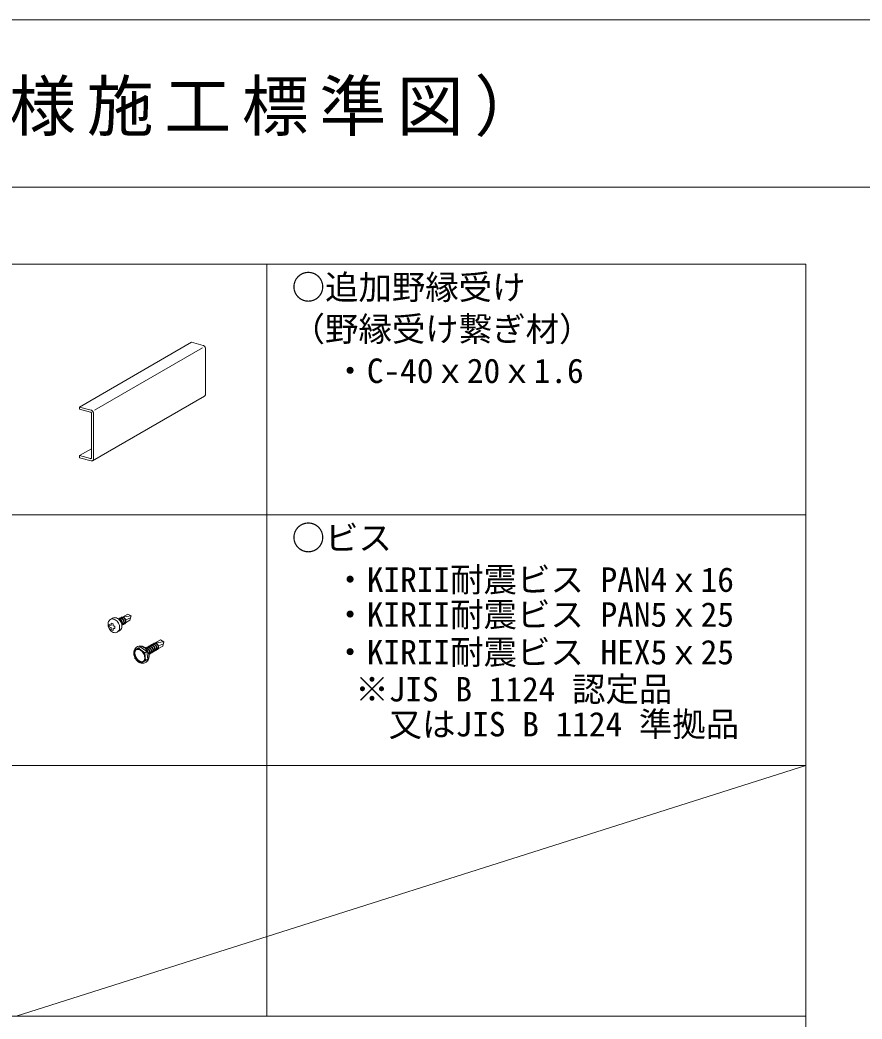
# Model space of a CAD drawing. Units: millimetres on the paper, enlarged 40 times, with parts at other scales. Extents: x -7800 to 7800, y -5578 to 5485.
# Drawn here: x -1959 to 56, y 3093 to 5485 of the extents above; entities that cross this region are included whole.
import ezdxf
from ezdxf.enums import TextEntityAlignment as Align

# ---------------------------------------------------------------- set-up
doc = ezdxf.new("R2010")
doc.units = ezdxf.units.MM
doc.header["$LTSCALE"] = 40
for name, color, linetype, lineweight in [('1-2_野縁受け', 3, 'Continuous', 18), ('1-B_ビス', 7, 'Continuous', 18), ('F-2_太線１', 3, 'Continuous', 18), ('F-4_細線', 4, 'Continuous', 9), ('F-6_文字', 7, 'Continuous', 18)]:
    doc.layers.add(name, color=color, linetype=linetype, lineweight=lineweight)
doc.layers.add('1-6_文字', color=4, linetype='Continuous')
doc.styles.add('ＭＳ ゴシック', font='')
doc.styles.get('ＭＳ ゴシック').set_extended_font_data('MS Gothic')

msp = doc.modelspace()

# ---------------------------------------------------------------- linework, layer by layer
at = {"layer": '1-2_野縁受け'}
for p, q in [((-1817.02, 4558.57), (-1548.72, 4713.47)), ((-1520.9, 4706.02), (-1548.72, 4713.47)), ((-1515.34, 4589.33), (-1515.34, 4698.13)), ((-1785.91, 4429.88), (-1517.61, 4584.78)), ((-1817.02, 4558.57), (-1817.02, 4554.73)), ((-1788.09, 4543.14), (-1788.09, 4436.9)), ((-1783.64, 4434.43), (-1783.64, 4543.23)), ((-1817.02, 4442.09), (-1788.09, 4458.8)), ((-1817.02, 4440.81), (-1817.02, 4436.97))]:
    msp.add_line(p, q, dxfattribs=at)
at = {"layer": '1-2_野縁受け', "color": 4}
msp.add_line((-1780.65, 4551.35), (-1522.14, 4700.6), dxfattribs=at)
at = {"layer": '1-2_野縁受け'}
for points in [[(-1515.34, 4698.13), (-1515.42, 4699.26), (-1515.68, 4700.41), (-1516.09, 4701.53), (-1516.64, 4702.59), (-1517.33, 4703.56), (-1518.12, 4704.42), (-1519, 4705.12), (-1519.94, 4705.66), (-1520.9, 4706.02)], [(-1517.61, 4584.78), (-1516.88, 4585.32), (-1516.27, 4586.03), (-1515.81, 4586.88), (-1515.5, 4587.86), (-1515.35, 4588.92), (-1515.34, 4589.33)], [(-1789.2, 4551.12), (-1817.02, 4558.57), (-1817.02, 4553.45), (-1790.31, 4546.3)], [(-1788.09, 4543.14), (-1788.12, 4543.59), (-1788.22, 4544.05), (-1788.39, 4544.5), (-1788.61, 4544.93), (-1788.88, 4545.31), (-1789.2, 4545.66), (-1789.55, 4545.94), (-1789.93, 4546.15), (-1790.31, 4546.3)], [(-1783.64, 4543.23), (-1783.72, 4544.36), (-1783.97, 4545.51), (-1784.38, 4546.63), (-1784.94, 4547.69), (-1785.62, 4548.66), (-1786.42, 4549.52), (-1787.3, 4550.22), (-1788.23, 4550.76), (-1789.2, 4551.12)], [(-1789.2, 4429.52), (-1817.02, 4436.97), (-1817.02, 4442.09), (-1790.31, 4434.94)], [(-1790.31, 4434.94), (-1789.93, 4434.87), (-1789.55, 4434.89), (-1789.2, 4434.98), (-1788.88, 4435.15), (-1788.61, 4435.39), (-1788.39, 4435.7), (-1788.22, 4436.06), (-1788.12, 4436.47), (-1788.09, 4436.9)], [(-1789.2, 4429.52), (-1788.23, 4429.36), (-1787.3, 4429.39), (-1786.42, 4429.63), (-1785.62, 4430.06), (-1784.94, 4430.66), (-1784.38, 4431.43), (-1783.97, 4432.33), (-1783.72, 4433.34), (-1783.64, 4434.43)]]:
    msp.add_lwpolyline(points, dxfattribs=at)
at = {"layer": '1-B_ビス'}
for p, q in [((-1743.12, 4049.8), (-1737.57, 4053)), ((-1713.97, 4055.7), (-1701.36, 4062.98)), ((-1706.56, 4042.11), (-1696.14, 4048.13)), ((-1706.34, 4048.99), (-1694.59, 4053.92)), ((-1693.31, 4058.7), (-1696.14, 4048.13)), ((-1726.64, 4019.6), (-1721.1, 4022.8)), ((-1635.65, 3993.71), (-1623.04, 4000.99)), ((-1635.65, 3993.71), (-1614.99, 3996.7)), ((-1614.99, 3996.7), (-1623.04, 4000.99)), ((-1614.99, 3996.7), (-1617.82, 3986.13)), ((-1686.07, 3976.33), (-1671.58, 3984.7)), ((-1684.35, 3956.66), (-1686.07, 3976.33)), ((-1674.79, 3980.32), (-1675.89, 3982.21)), ((-1671.58, 3984.7), (-1671.58, 3985.9)), ((-1655.4, 3973.37), (-1671.58, 3984.7)), ((-1659.55, 3970.97), (-1661.45, 3970.97)), ((-1659.55, 3970.97), (-1660.5, 3969.33)), ((-1655.4, 3973.37), (-1654.36, 3973.97)), ((-1655.4, 3973.37), (-1653.75, 3954.54)), ((-1628.24, 3980.12), (-1617.82, 3986.13)), ((-1628.02, 3987), (-1616.27, 3991.93)), ((-1684.35, 3956.66), (-1668.87, 3945.82)), ((-1668.87, 3945.82), (-1653.75, 3954.54)), ((-1660.59, 3970.37), (-1658.95, 3951.54)), ((-1657.91, 3952.14), (-1659, 3952.14)), ((-1653.75, 3954.54), (-1652.71, 3953.94)), ((-1668.87, 3945.82), (-1668.87, 3945.39))]:
    msp.add_line(p, q, dxfattribs=at)
for points in [[(-1744.71, 4048.65), (-1746.27, 4046.93), (-1747.48, 4044.84), (-1748.31, 4042.44), (-1748.73, 4039.8), (-1748.73, 4037.01), (-1748.31, 4034.16), (-1747.48, 4031.31), (-1746.27, 4028.57), (-1744.71, 4026.02), (-1742.86, 4023.73), (-1740.76, 4021.77), (-1738.48, 4020.21), (-1736.09, 4019.08), (-1733.67, 4018.43), (-1731.28, 4018.28), (-1729, 4018.62), (-1726.9, 4019.45), (-1725.04, 4020.75), (-1723.49, 4022.47), (-1722.27, 4024.56), (-1721.44, 4026.95), (-1721.02, 4029.59), (-1721.02, 4032.38), (-1721.44, 4035.24), (-1722.27, 4038.08), (-1723.49, 4040.82), (-1725.04, 4043.37), (-1726.9, 4045.66), (-1729, 4047.62), (-1731.28, 4049.19), (-1733.67, 4050.31), (-1736.09, 4050.96), (-1738.48, 4051.12), (-1740.76, 4050.77), (-1742.86, 4049.94)], [(-1663.13, 3968.91), (-1664.73, 3971.36), (-1666.56, 3973.56), (-1668.58, 3975.46), (-1670.71, 3977), (-1672.9, 3978.13), (-1675.08, 3978.81), (-1677.17, 3979.03), (-1679.13, 3978.78), (-1680.88, 3978.06), (-1682.38, 3976.9), (-1683.57, 3975.34), (-1684.43, 3973.41), (-1684.93, 3971.19), (-1685.04, 3968.73), (-1684.78, 3966.11), (-1684.14, 3963.41), (-1683.15, 3960.72), (-1681.83, 3958.11), (-1680.23, 3955.67), (-1678.4, 3953.46), (-1676.38, 3951.56), (-1674.25, 3950.02), (-1672.06, 3948.9), (-1669.88, 3948.21), (-1667.79, 3947.99), (-1665.83, 3948.25), (-1664.08, 3948.96), (-1662.58, 3950.12), (-1661.39, 3951.69), (-1660.53, 3953.61), (-1660.03, 3955.84), (-1659.92, 3958.3), (-1660.18, 3960.91), (-1660.82, 3963.61), (-1661.81, 3966.3)], [(-1663.82, 3968.51), (-1665.34, 3970.84), (-1667.08, 3972.95), (-1668.98, 3974.77), (-1670.99, 3976.25), (-1673.04, 3977.34), (-1675.08, 3978.01), (-1677.04, 3978.24), (-1678.85, 3978.03), (-1680.48, 3977.37), (-1681.86, 3976.29), (-1682.96, 3974.82), (-1683.74, 3973.01), (-1684.18, 3970.91), (-1684.26, 3968.59), (-1683.98, 3966.11), (-1683.35, 3963.55), (-1682.4, 3960.99), (-1681.14, 3958.51), (-1679.62, 3956.18), (-1677.88, 3954.07), (-1675.98, 3952.25), (-1673.97, 3950.77), (-1671.92, 3949.68), (-1669.88, 3949.01), (-1667.92, 3948.78), (-1666.11, 3949), (-1664.48, 3949.66), (-1663.1, 3950.73), (-1662, 3952.2), (-1661.22, 3954.01), (-1660.78, 3956.11), (-1660.7, 3958.44), (-1660.98, 3960.91), (-1661.61, 3963.47), (-1662.56, 3966.03)]]:
    msp.add_lwpolyline(points, close=True, dxfattribs=at)
for points in [[(-1721.1, 4022.8), (-1719.28, 4024.15), (-1717.76, 4025.92), (-1716.6, 4028.05), (-1715.82, 4030.49), (-1715.46, 4033.15), (-1715.51, 4035.95), (-1715.99, 4038.81), (-1716.87, 4041.65), (-1718.13, 4044.37), (-1719.73, 4046.89), (-1721.62, 4049.14), (-1723.75, 4051.05), (-1726.05, 4052.56), (-1728.44, 4053.62), (-1730.87, 4054.21), (-1733.24, 4054.3), (-1735.5, 4053.89), (-1737.57, 4053)], [(-1715.55, 4036.3), (-1714.89, 4037.29), (-1714.41, 4038.44), (-1714.14, 4039.73), (-1714.07, 4041.1), (-1714.22, 4042.53), (-1714.57, 4043.96), (-1715.12, 4045.35), (-1715.85, 4046.66), (-1716.74, 4047.85), (-1717.75, 4048.88), (-1718.87, 4049.72), (-1720.05, 4050.36), (-1721.26, 4050.75), (-1722.46, 4050.91), (-1723.48, 4050.84)], [(-1715.12, 4036.88), (-1713.98, 4037.04), (-1712.92, 4037.45), (-1711.99, 4038.09), (-1711.2, 4038.94), (-1710.59, 4039.97), (-1710.16, 4041.17), (-1709.94, 4042.48), (-1709.93, 4043.87), (-1710.13, 4045.3), (-1710.54, 4046.72), (-1711.14, 4048.1), (-1711.91, 4049.38), (-1712.83, 4050.53), (-1713.88, 4051.52), (-1715.01, 4052.31), (-1716.2, 4052.88), (-1717.42, 4053.22), (-1718.61, 4053.31), (-1719.75, 4053.15), (-1720.81, 4052.74), (-1721.74, 4052.11), (-1722.53, 4051.25), (-1722.77, 4050.91)], [(-1715.82, 4038.07), (-1715.47, 4039.06), (-1715.29, 4040.15), (-1715.27, 4041.33), (-1715.44, 4042.55), (-1715.77, 4043.77), (-1716.26, 4044.96), (-1716.9, 4046.08), (-1717.67, 4047.09), (-1718.53, 4047.98), (-1719.47, 4048.7), (-1720.46, 4049.24), (-1721.46, 4049.58), (-1722.18, 4049.7)], [(-1714.51, 4038.15), (-1713.63, 4038.44), (-1712.85, 4038.93), (-1712.19, 4039.6), (-1711.68, 4040.45), (-1711.32, 4041.43), (-1711.13, 4042.53), (-1711.12, 4043.7), (-1711.28, 4044.92), (-1711.6, 4046.14), (-1712.09, 4047.33), (-1712.73, 4048.45), (-1713.49, 4049.47), (-1714.35, 4050.36), (-1715.29, 4051.08), (-1716.28, 4051.63), (-1717.28, 4051.98), (-1718.27, 4052.12), (-1719.22, 4052.04), (-1720.1, 4051.75), (-1720.88, 4051.27), (-1721.38, 4050.78)], [(-1710.96, 4039.28), (-1709.82, 4039.44), (-1708.77, 4039.85), (-1707.83, 4040.49), (-1707.04, 4041.34), (-1706.43, 4042.37), (-1706.01, 4043.57), (-1705.79, 4044.88), (-1705.78, 4046.27), (-1705.98, 4047.7), (-1706.38, 4049.12), (-1706.98, 4050.5), (-1707.75, 4051.78), (-1708.67, 4052.93), (-1709.72, 4053.92), (-1710.86, 4054.71), (-1712.05, 4055.28), (-1713.26, 4055.62), (-1714.46, 4055.71), (-1715.6, 4055.55), (-1716.65, 4055.14), (-1717.59, 4054.51), (-1718.37, 4053.65), (-1718.61, 4053.31)], [(-1710.35, 4040.55), (-1709.47, 4040.84), (-1708.69, 4041.33), (-1708.04, 4042), (-1707.52, 4042.85), (-1707.16, 4043.83), (-1706.97, 4044.93), (-1706.96, 4046.1), (-1707.12, 4047.32), (-1707.45, 4048.54), (-1707.94, 4049.73), (-1708.57, 4050.85), (-1709.33, 4051.87), (-1710.2, 4052.76), (-1711.13, 4053.48), (-1712.12, 4054.03), (-1713.13, 4054.38), (-1714.12, 4054.52), (-1715.07, 4054.44), (-1715.95, 4054.15), (-1716.72, 4053.67), (-1717.22, 4053.18)], [(-1713.97, 4055.7), (-1693.31, 4058.7), (-1701.36, 4062.98)], [(-1745.9, 4037.49), (-1745.99, 4034.68), (-1745.95, 4031.92)], [(-1745.95, 4031.92), (-1744.15, 4031.15), (-1742.07, 4030.4), (-1741.41, 4030.19)], [(-1745.9, 4037.5), (-1744.09, 4036.73), (-1742.01, 4035.98), (-1741.41, 4035.79)], [(-1740.97, 4040.85), (-1741.26, 4038.12), (-1741.4, 4035.79)], [(-1741.4, 4030.19), (-1741.22, 4027.6), (-1740.91, 4025.25), (-1740.83, 4024.81)], [(-1740.97, 4040.85), (-1738.59, 4040.18), (-1736.1, 4039.58)], [(-1740.83, 4024.81), (-1738.44, 4024.14), (-1735.97, 4023.56)], [(-1736.09, 4039.58), (-1736.38, 4036.86), (-1736.54, 4034.48)], [(-1736.54, 4034.48), (-1734.01, 4033.96), (-1732, 4033.62)], [(-1736.54, 4028.88), (-1734.01, 4028.36), (-1732.03, 4028.03)], [(-1736.54, 4028.88), (-1736.35, 4026.3), (-1736.04, 4023.95), (-1735.97, 4023.56)], [(-1732, 4033.62), (-1732.08, 4030.81), (-1732.03, 4028.05), (-1732.03, 4028.03)], [(-1685.99, 3975.36), (-1686.72, 3972.11), (-1686.91, 3968.65), (-1686.56, 3965.1), (-1685.67, 3961.57), (-1684.53, 3958.66)], [(-1682.87, 3955.62), (-1680.69, 3952.67), (-1678.16, 3950.11), (-1675.35, 3948.01), (-1672.34, 3946.45), (-1669.24, 3945.47), (-1666.13, 3945.1), (-1663.11, 3945.34), (-1660.27, 3946.2), (-1657.7, 3947.65), (-1655.47, 3949.63), (-1653.65, 3952.11), (-1652.3, 3954.98), (-1651.45, 3958.18), (-1651.15, 3961.6), (-1651.38, 3965.14), (-1652.15, 3968.69), (-1653.44, 3972.14), (-1655.2, 3975.39), (-1657.37, 3978.34), (-1659.91, 3980.9), (-1662.72, 3982.99), (-1665.72, 3984.55), (-1668.82, 3985.54), (-1671.93, 3985.91), (-1674.95, 3985.66), (-1677.79, 3984.8), (-1680.37, 3983.36), (-1682.6, 3981.37), (-1684.41, 3978.9), (-1685.52, 3976.65)], [(-1658.07, 3947.36), (-1655.64, 3949.05), (-1653.58, 3951.25), (-1651.96, 3953.91), (-1650.83, 3956.94), (-1650.21, 3960.24), (-1650.14, 3963.73), (-1650.61, 3967.28), (-1651.61, 3970.81), (-1653.11, 3974.18), (-1655.05, 3977.31), (-1657.4, 3980.11), (-1660.06, 3982.47), (-1662.96, 3984.34), (-1666.02, 3985.65), (-1669.14, 3986.38), (-1672.22, 3986.48), (-1675.17, 3985.96), (-1677.91, 3984.85), (-1679.24, 3984.02)], [(-1655.4, 3973.37), (-1660.59, 3970.37), (-1676.77, 3981.7)], [(-1650.44, 3966.37), (-1649.63, 3967.19), (-1648.98, 3968.2), (-1648.53, 3969.37), (-1648.27, 3970.66), (-1648.23, 3972.05), (-1648.39, 3973.47), (-1648.77, 3974.9), (-1649.33, 3976.28), (-1650.08, 3977.58), (-1650.98, 3978.76), (-1652, 3979.77), (-1653.13, 3980.6), (-1654.31, 3981.21), (-1655.52, 3981.59), (-1656.73, 3981.72), (-1657.88, 3981.6), (-1658.69, 3981.35)], [(-1650.71, 3967.75), (-1650.15, 3968.54), (-1649.73, 3969.48), (-1649.48, 3970.54), (-1649.41, 3971.69), (-1649.51, 3972.9), (-1649.78, 3974.12), (-1650.21, 3975.33), (-1650.8, 3976.48), (-1651.52, 3977.54), (-1652.35, 3978.47), (-1653.27, 3979.26), (-1654.24, 3979.87), (-1655.24, 3980.29), (-1656.24, 3980.5), (-1657.21, 3980.5), (-1657.7, 3980.41)], [(-1649.27, 3967.69), (-1648.13, 3967.85), (-1647.07, 3968.26), (-1646.14, 3968.89), (-1645.35, 3969.74), (-1644.74, 3970.78), (-1644.31, 3971.97), (-1644.09, 3973.29), (-1644.08, 3974.68), (-1644.29, 3976.11), (-1644.69, 3977.53), (-1645.29, 3978.9), (-1646.06, 3980.19), (-1646.98, 3981.34), (-1648.03, 3982.33), (-1649.16, 3983.12), (-1650.36, 3983.69), (-1651.57, 3984.03), (-1652.76, 3984.11), (-1653.91, 3983.95), (-1654.96, 3983.55), (-1655.9, 3982.91), (-1656.68, 3982.06), (-1656.92, 3981.71)], [(-1648.66, 3968.96), (-1647.78, 3969.25), (-1647, 3969.73), (-1646.34, 3970.41), (-1645.83, 3971.25), (-1645.47, 3972.24), (-1645.28, 3973.33), (-1645.27, 3974.51), (-1645.43, 3975.72), (-1645.76, 3976.94), (-1646.25, 3978.13), (-1646.88, 3979.26), (-1647.64, 3980.28), (-1648.5, 3981.16), (-1649.44, 3981.89), (-1650.43, 3982.44), (-1651.43, 3982.78), (-1652.43, 3982.92), (-1653.38, 3982.85), (-1654.25, 3982.56), (-1655.03, 3982.07), (-1655.53, 3981.59)], [(-1645.11, 3970.09), (-1643.97, 3970.25), (-1642.92, 3970.66), (-1641.98, 3971.29), (-1641.2, 3972.14), (-1640.58, 3973.18), (-1640.16, 3974.37), (-1639.94, 3975.69), (-1639.93, 3977.08), (-1640.13, 3978.51), (-1640.53, 3979.93), (-1641.13, 3981.3), (-1641.9, 3982.59), (-1642.83, 3983.74), (-1643.87, 3984.73), (-1645.01, 3985.52), (-1646.2, 3986.09), (-1647.41, 3986.43), (-1648.61, 3986.51), (-1649.75, 3986.35), (-1650.8, 3985.95), (-1651.74, 3985.31), (-1652.53, 3984.46), (-1652.76, 3984.11)], [(-1644.5, 3971.36), (-1643.62, 3971.65), (-1642.84, 3972.13), (-1642.19, 3972.81), (-1641.67, 3973.65), (-1641.31, 3974.64), (-1641.12, 3975.73), (-1641.11, 3976.91), (-1641.27, 3978.12), (-1641.6, 3979.34), (-1642.09, 3980.53), (-1642.72, 3981.66), (-1643.48, 3982.68), (-1644.35, 3983.56), (-1645.29, 3984.29), (-1646.27, 3984.84), (-1647.28, 3985.18), (-1648.27, 3985.32), (-1649.22, 3985.25), (-1650.1, 3984.96), (-1650.88, 3984.47), (-1651.38, 3983.99)], [(-1640.96, 3972.49), (-1639.81, 3972.65), (-1638.76, 3973.06), (-1637.83, 3973.69), (-1637.04, 3974.54), (-1636.42, 3975.58), (-1636, 3976.77), (-1635.78, 3978.09), (-1635.77, 3979.48), (-1635.97, 3980.91), (-1636.38, 3982.33), (-1636.97, 3983.7), (-1637.75, 3984.99), (-1638.67, 3986.14), (-1639.71, 3987.13), (-1640.85, 3987.92), (-1642.04, 3988.49), (-1643.25, 3988.83), (-1644.45, 3988.91), (-1645.59, 3988.75), (-1646.65, 3988.35), (-1647.58, 3987.71), (-1648.37, 3986.86), (-1648.61, 3986.51)], [(-1640.35, 3973.76), (-1639.47, 3974.05), (-1638.69, 3974.53), (-1638.03, 3975.21), (-1637.51, 3976.05), (-1637.16, 3977.04), (-1636.97, 3978.13), (-1636.95, 3979.31), (-1637.11, 3980.52), (-1637.44, 3981.74), (-1637.93, 3982.93), (-1638.57, 3984.06), (-1639.33, 3985.08), (-1640.19, 3985.96), (-1641.13, 3986.69), (-1642.12, 3987.24), (-1643.12, 3987.58), (-1644.11, 3987.72), (-1645.06, 3987.65), (-1645.94, 3987.36), (-1646.72, 3986.87), (-1647.22, 3986.39)], [(-1636.8, 3974.89), (-1635.66, 3975.05), (-1634.6, 3975.46), (-1633.67, 3976.09), (-1632.88, 3976.94), (-1632.27, 3977.98), (-1631.84, 3979.17), (-1631.62, 3980.49), (-1631.61, 3981.88), (-1631.81, 3983.31), (-1632.22, 3984.73), (-1632.82, 3986.1), (-1633.59, 3987.39), (-1634.51, 3988.54), (-1635.56, 3989.53), (-1636.69, 3990.32), (-1637.88, 3990.89), (-1639.1, 3991.23), (-1640.29, 3991.31), (-1641.44, 3991.15), (-1642.49, 3990.75), (-1643.42, 3990.11), (-1644.21, 3989.26), (-1644.45, 3988.91)], [(-1636.19, 3976.16), (-1635.31, 3976.45), (-1634.53, 3976.93), (-1633.87, 3977.61), (-1633.36, 3978.45), (-1633, 3979.44), (-1632.81, 3980.53), (-1632.8, 3981.71), (-1632.96, 3982.92), (-1633.29, 3984.14), (-1633.77, 3985.33), (-1634.41, 3986.46), (-1635.17, 3987.48), (-1636.03, 3988.36), (-1636.97, 3989.09), (-1637.96, 3989.64), (-1638.96, 3989.98), (-1639.96, 3990.12), (-1640.9, 3990.05), (-1641.78, 3989.76), (-1642.56, 3989.27), (-1643.06, 3988.79)], [(-1632.64, 3977.29), (-1631.5, 3977.45), (-1630.45, 3977.86), (-1629.51, 3978.49), (-1628.72, 3979.34), (-1628.11, 3980.38), (-1627.69, 3981.57), (-1627.47, 3982.89), (-1627.46, 3984.28), (-1627.66, 3985.71), (-1628.06, 3987.13), (-1628.66, 3988.5), (-1629.43, 3989.79), (-1630.36, 3990.94), (-1631.4, 3991.93), (-1632.54, 3992.72), (-1633.73, 3993.29), (-1634.94, 3993.63), (-1636.14, 3993.71), (-1637.28, 3993.55), (-1638.33, 3993.15), (-1639.27, 3992.51), (-1640.05, 3991.66), (-1640.29, 3991.31)], [(-1632.03, 3978.56), (-1631.15, 3978.85), (-1630.37, 3979.33), (-1629.72, 3980.01), (-1629.2, 3980.85), (-1628.84, 3981.84), (-1628.65, 3982.93), (-1628.64, 3984.11), (-1628.8, 3985.32), (-1629.13, 3986.54), (-1629.62, 3987.73), (-1630.25, 3988.86), (-1631.01, 3989.88), (-1631.88, 3990.76), (-1632.81, 3991.49), (-1633.8, 3992.04), (-1634.81, 3992.38), (-1635.8, 3992.52), (-1636.75, 3992.45), (-1637.63, 3992.16), (-1638.41, 3991.67), (-1638.91, 3991.19)]]:
    msp.add_lwpolyline(points, dxfattribs=at)
at = {"layer": 'F-2_太線１'}
for p, q in [((-7800, 5485.15), (7800, 5485.15)), ((-7800, 5085.15), (7800, 5085.15)), ((-7638.18, 4900.25), (-78.18, 4900.25)), ((-78.18, 4900.25), (-78.18, 1900.25)), ((-7638.18, 4300.25), (-78.18, 4300.25)), ((-7638.18, 3700.25), (-78.18, 3700.25)), ((-1968.18, 3100.25), (-78.18, 3700.25)), ((-7638.18, 3100.25), (-78.18, 3100.25))]:
    msp.add_line(p, q, dxfattribs=at)
at = {"layer": 'F-4_細線'}
msp.add_line((-1368.18, 4900.25), (-1368.18, 3100.25), dxfattribs=at)

# ---------------------------------------------------------------- texts
at = {"layer": '1-6_文字', "color": 7, "style": 'ＭＳ ゴシック'}
for s, p in [('○追加野縁受け', (-1309.22, 4798.41)), ('（野縁受け繋ぎ材）', (-1309.22, 4698.41)), ('○ビス', (-1309.22, 4198.41))]:
    msp.add_text(s, height=58.65, dxfattribs=at).set_placement(p, align=Align.BOTTOM_LEFT)
at = {"layer": '1-6_文字', "style": 'ＭＳ ゴシック'}
for s, p in [('・C-40ｘ20ｘ1.6', (-1209.22, 4598.41)), ('・KIRII耐震ビス PAN4ｘ16', (-1209.22, 4098.41)), ('・KIRII耐震ビス PAN5ｘ25', (-1209.22, 4014.86)), ('・KIRII耐震ビス HEX5ｘ25', (-1209.22, 3924.86)), ('※JIS B 1124 認定品', (-1156.87, 3836.01)), ('\u3000又はJIS B 1124 準拠品', (-1156.87, 3752.26))]:
    msp.add_text(s, height=58.65, dxfattribs=at).set_placement(p, align=Align.BOTTOM_LEFT)
at = {"layer": 'F-6_文字', "color": 2, "insert": (-6900, 5205.15), "char_height": 117.3, "attachment_point": 7, "style": 'ＭＳ ゴシック'}
msp.add_mtext('\\T1.16;吊り天井の脱落防止対策（新耐震FullPower天井\\~JIS25形仕様施工標準図）', dxfattribs=at)

doc.saveas('drawing.dxf')
